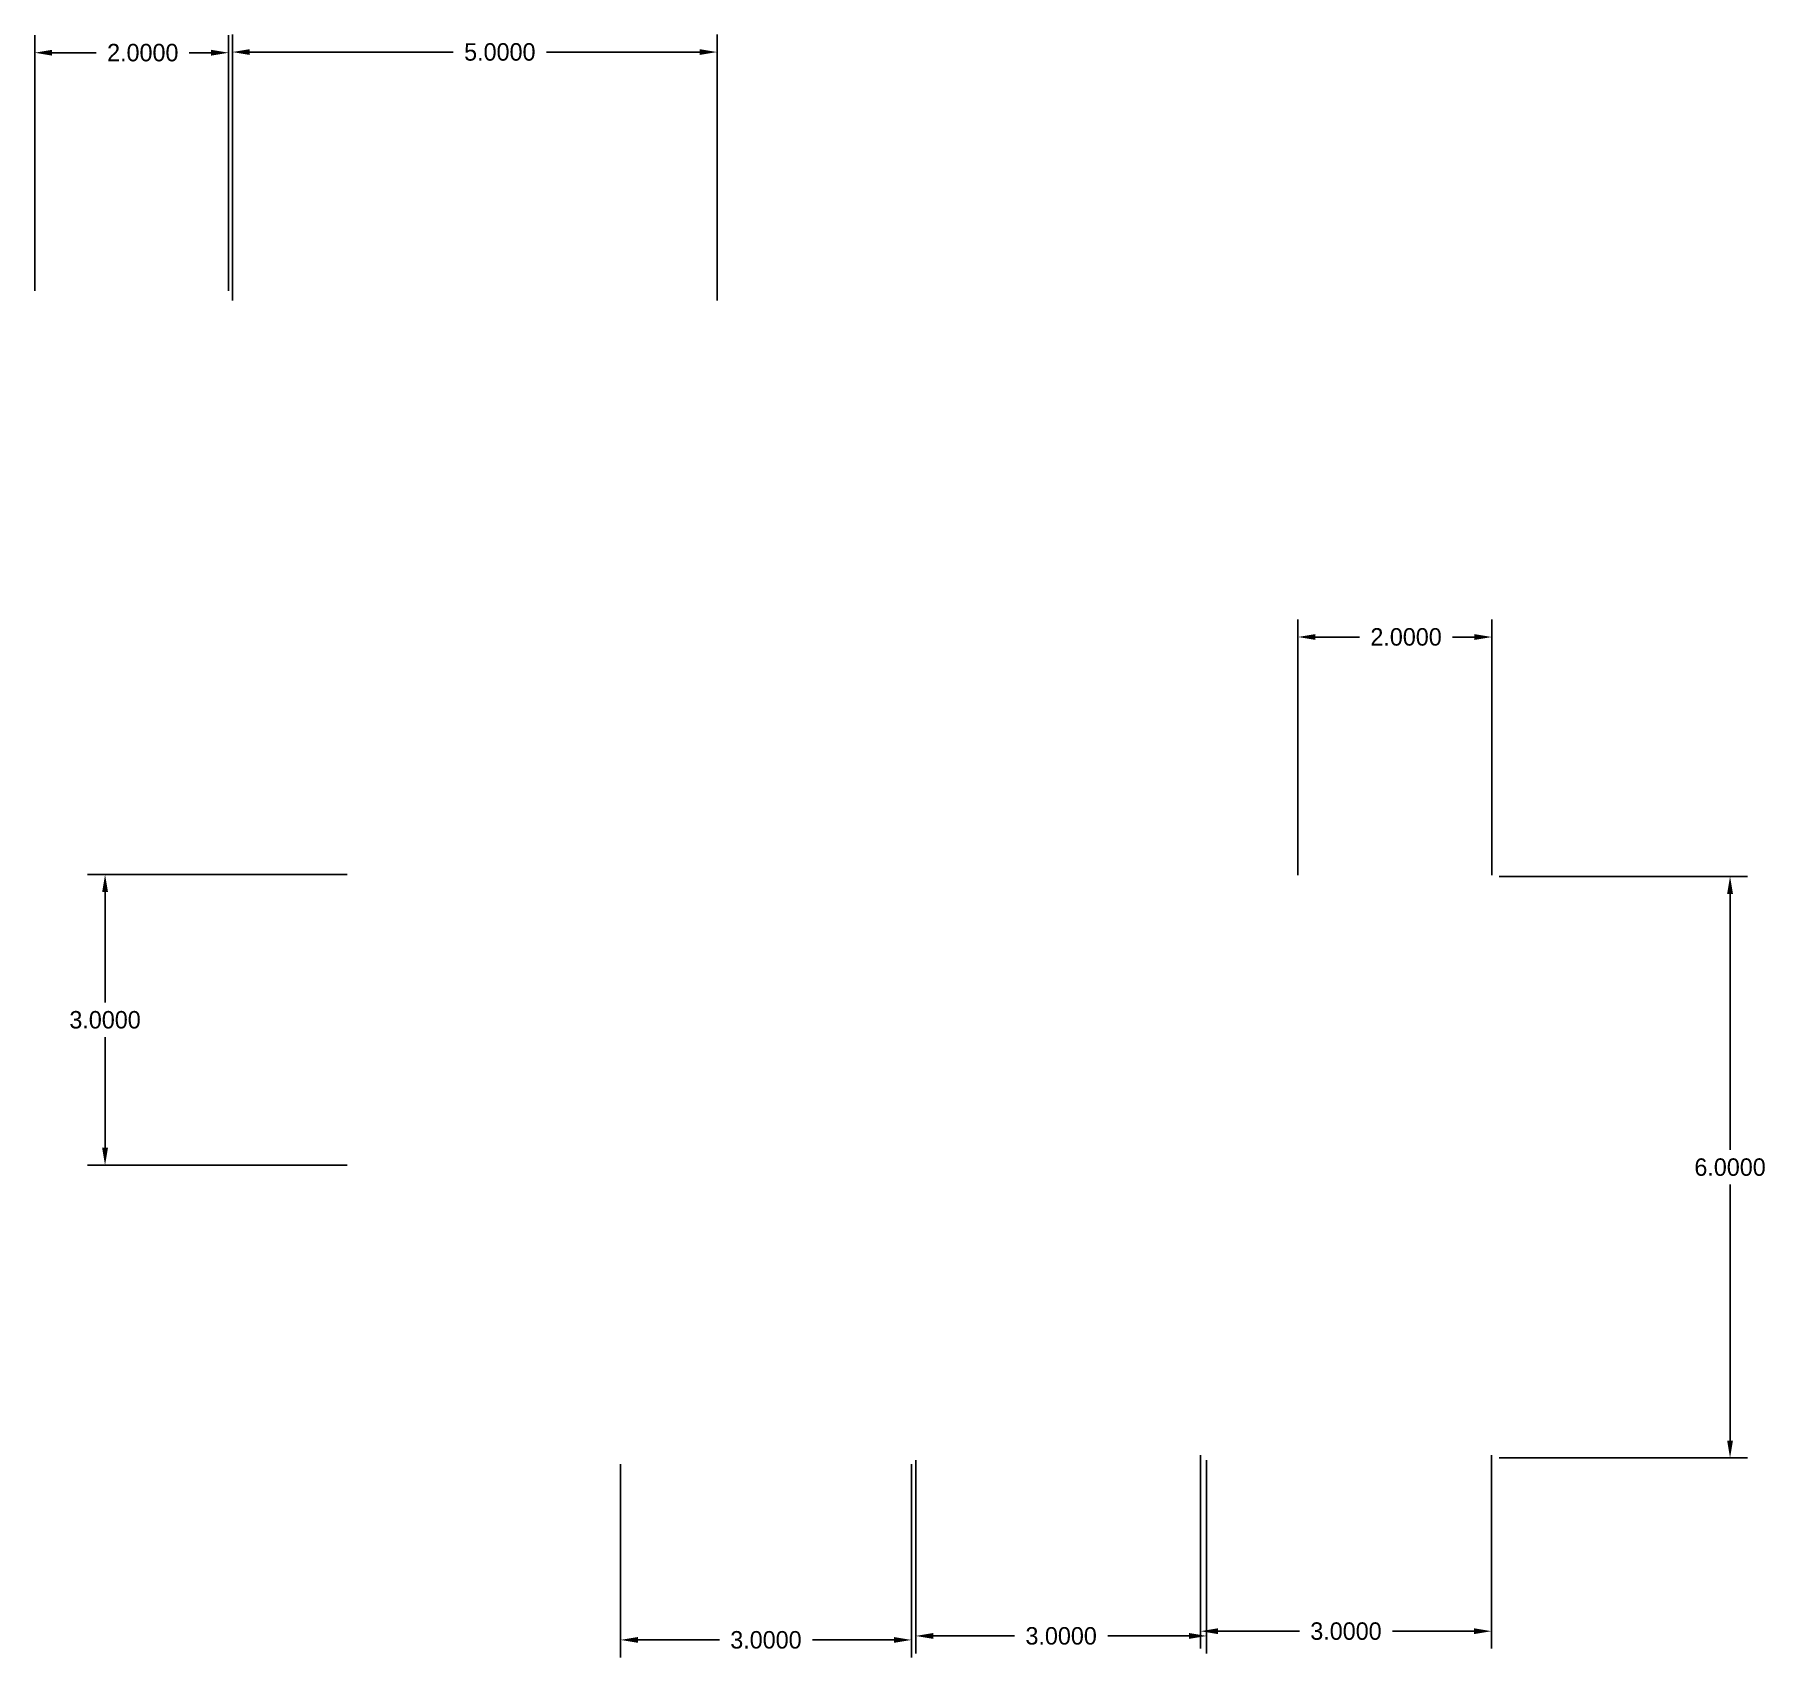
# Model space of a CAD drawing. Header units: inches. Extents: x -3.5 to 14.3, y -1.6 to 15.2.
import ezdxf

# ---------------------------------------------------------------- set-up
doc = ezdxf.new("R2010")
doc.units = ezdxf.units.IN
doc.header["$MEASUREMENT"] = 0
doc.layers.get('0').update_dxf_attribs({"true_color": 0xe7f0ff})
doc.dimstyles.get("Standard").update_dxf_attribs({"dimtxt": 0.18, "dimasz": 0.18, "dimexe": 0.18, "dimexo": 0.0625, "dimgap": 0.09, "dimtad": 0, "dimtih": 1, "dimtoh": 1, "dimdec": 4, "dimzin": 0, "dimdsep": 46, "dimtxsty": 'Standard', "dimcen": 0.09, "dimadec": 0, "dimazin": 0, "dimtfac": 1, "dimtdec": 4, "dimtofl": 0, "dimtmove": 0, "dimatfit": 3, "dimfxl": 1, "dimtolj": 1, "dimtzin": 0, "dimarcsym": 0})

# ---------------------------------------------------------------- blocks, each defined once
blk = doc.blocks.new('*D2')
at = {"color": 0, "lineweight": -2}
for p, q in [((-3.548, 12.534), (-3.548, 15.172)), ((-1.548, 12.534), (-1.548, 15.172)), ((-3.368, 14.992), (-2.913, 14.992)), ((-1.728, 14.992), (-1.953, 14.992))]:
    blk.add_line(p, q, dxfattribs=at)
at = {"color": 0}
for points in [[(-3.368, 15.022), (-3.368, 14.962), (-3.548, 14.992)], [(-1.728, 15.022), (-1.728, 14.962), (-1.548, 14.992)]]:
    blk.add_solid(points, dxfattribs=at)
at = {"layer": 'Defpoints', "color": 0}
for p in [(-1.548, 14.992), (-3.548, 12.472, 6), (-1.548, 12.472, 6)]:
    blk.add_point(p, dxfattribs=at)
at = {"color": 0, "insert": (-2.433, 14.992), "char_height": 0.18, "attachment_point": 5}
blk.add_mtext('\\A1;2.0000', dxfattribs=at)
blk = doc.blocks.new('*D3')
at = {"color": 0, "lineweight": -2}
for p, q in [((-1.509, 12.437), (-1.509, 15.179)), ((3.491, 12.437), (3.491, 15.179)), ((-1.329, 14.999), (0.77, 14.999)), ((3.311, 14.999), (1.73, 14.999))]:
    blk.add_line(p, q, dxfattribs=at)
at = {"color": 0}
for points in [[(-1.329, 15.029), (-1.329, 14.969), (-1.509, 14.999)], [(3.311, 15.029), (3.311, 14.969), (3.491, 14.999)]]:
    blk.add_solid(points, dxfattribs=at)
at = {"layer": 'Defpoints', "color": 0}
for p in [(3.491, 14.999), (-1.509, 12.375, 6), (3.491, 12.375, 6)]:
    blk.add_point(p, dxfattribs=at)
at = {"color": 0, "insert": (1.25, 14.999), "char_height": 0.18, "attachment_point": 5}
blk.add_mtext('\\A1;5.0000', dxfattribs=at)
blk = doc.blocks.new('*D6')
at = {"color": 0, "lineweight": -2}
for p, q in [((9.483, 6.507), (9.483, 9.144)), ((11.483, 6.507), (11.483, 9.144)), ((9.663, 8.964), (10.118, 8.964)), ((11.303, 8.964), (11.078, 8.964))]:
    blk.add_line(p, q, dxfattribs=at)
at = {"color": 0}
for points in [[(9.663, 8.994), (9.663, 8.934), (9.483, 8.964)], [(11.303, 8.994), (11.303, 8.934), (11.483, 8.964)]]:
    blk.add_solid(points, dxfattribs=at)
at = {"layer": 'Defpoints', "color": 0}
for p in [(11.483, 8.964), (9.483, 6.444, 6), (11.483, 6.444, 6)]:
    blk.add_point(p, dxfattribs=at)
at = {"color": 0, "insert": (10.598, 8.964), "char_height": 0.18, "attachment_point": 5}
blk.add_mtext('\\A1;2.0000', dxfattribs=at)
blk = doc.blocks.new('*D7')
at = {"color": 0, "lineweight": -2}
for p, q in [((2.495, 0.432), (2.495, -1.563)), ((5.495, 0.432), (5.495, -1.563)), ((2.675, -1.383), (3.515, -1.383)), ((5.315, -1.383), (4.475, -1.383))]:
    blk.add_line(p, q, dxfattribs=at)
at = {"color": 0}
for points in [[(2.675, -1.353), (2.675, -1.413), (2.495, -1.383)], [(5.315, -1.353), (5.315, -1.413), (5.495, -1.383)]]:
    blk.add_solid(points, dxfattribs=at)
at = {"layer": 'Defpoints', "color": 0}
for p in [(2.495, 0.494), (5.495, 0.494), (5.495, -1.383)]:
    blk.add_point(p, dxfattribs=at)
at = {"color": 0, "insert": (3.995, -1.383), "char_height": 0.18, "attachment_point": 5}
blk.add_mtext('\\A1;3.0000', dxfattribs=at)
blk = doc.blocks.new('*D10')
at = {"color": 0, "lineweight": -2}
for p, q in [((5.54, 0.472), (5.54, -1.522)), ((8.54, 0.472), (8.54, -1.522)), ((5.72, -1.342), (6.56, -1.342)), ((8.36, -1.342), (7.52, -1.342))]:
    blk.add_line(p, q, dxfattribs=at)
at = {"color": 0}
for points in [[(5.72, -1.312), (5.72, -1.372), (5.54, -1.342)], [(8.36, -1.312), (8.36, -1.372), (8.54, -1.342)]]:
    blk.add_solid(points, dxfattribs=at)
at = {"layer": 'Defpoints', "color": 0}
for p in [(5.54, 0.535), (8.54, 0.535), (8.54, -1.342)]:
    blk.add_point(p, dxfattribs=at)
at = {"color": 0, "insert": (7.04, -1.342), "char_height": 0.18, "attachment_point": 5}
blk.add_mtext('\\A1;3.0000', dxfattribs=at)
blk = doc.blocks.new('*D13')
at = {"color": 0, "lineweight": -2}
for p, q in [((8.478, 0.522), (8.478, -1.473)), ((11.478, 0.522), (11.478, -1.473)), ((8.658, -1.293), (9.498, -1.293)), ((11.298, -1.293), (10.458, -1.293))]:
    blk.add_line(p, q, dxfattribs=at)
at = {"color": 0}
for points in [[(8.658, -1.263), (8.658, -1.323), (8.478, -1.293)], [(11.298, -1.263), (11.298, -1.323), (11.478, -1.293)]]:
    blk.add_solid(points, dxfattribs=at)
at = {"layer": 'Defpoints', "color": 0}
for p in [(8.478, 0.584), (11.478, 0.584), (11.478, -1.293)]:
    blk.add_point(p, dxfattribs=at)
at = {"color": 0, "insert": (9.978, -1.293), "char_height": 0.18, "attachment_point": 5}
blk.add_mtext('\\A1;3.0000', dxfattribs=at)
blk = doc.blocks.new('*D14')
at = {"color": 0, "lineweight": -2}
for p, q in [((-0.324, 6.514), (-3.002, 6.514)), ((-2.822, 6.334), (-2.822, 5.194)), ((-2.822, 3.694), (-2.822, 4.834)), ((-0.324, 3.514), (-3.002, 3.514))]:
    blk.add_line(p, q, dxfattribs=at)
at = {"color": 0}
for points in [[(-2.852, 6.334), (-2.792, 6.334), (-2.822, 6.514)], [(-2.852, 3.694), (-2.792, 3.694), (-2.822, 3.514)]]:
    blk.add_solid(points, dxfattribs=at)
at = {"layer": 'Defpoints', "color": 0}
for p in [(-2.822, 6.514), (-0.262, 6.514, 3), (-0.262, 3.514, 3)]:
    blk.add_point(p, dxfattribs=at)
at = {"color": 0, "insert": (-2.822, 5.014), "char_height": 0.18, "attachment_point": 5}
blk.add_mtext('\\A1;3.0000', dxfattribs=at)
blk = doc.blocks.new('*D17')
at = {"color": 0, "lineweight": -2}
for p, q in [((11.557, 6.494), (14.12, 6.494)), ((13.94, 6.314), (13.94, 3.674)), ((13.94, 0.674), (13.94, 3.314)), ((11.557, 0.494), (14.12, 0.494))]:
    blk.add_line(p, q, dxfattribs=at)
at = {"color": 0}
for points in [[(13.91, 6.314), (13.97, 6.314), (13.94, 6.494)], [(13.91, 0.674), (13.97, 0.674), (13.94, 0.494)]]:
    blk.add_solid(points, dxfattribs=at)
at = {"layer": 'Defpoints', "color": 0}
for p in [(11.495, 6.494), (11.495, 0.494), (13.94, 0.494)]:
    blk.add_point(p, dxfattribs=at)
at = {"color": 0, "insert": (13.94, 3.494), "char_height": 0.18, "attachment_point": 5}
blk.add_mtext('\\A1;6.0000', dxfattribs=at)

msp = doc.modelspace()

# ---------------------------------------------------------------- dimensions: what is measured, and where the dimension line sits
for base, p1, p2, picture, middle in [((-1.54847, 14.99186), (-3.54847, 12.47188, 6), (-1.54847, 12.47188, 6), '*D2', (-2.43347, 14.99186)), ((3.49052, 14.99876), (-1.50948, 12.37486, 6), (3.49052, 12.37486, 6), '*D3', (1.25014, 14.99876)), ((11.48321, 8.96446, 6), (9.48321, 6.44447, 12), (11.48321, 6.44447, 12), '*D6', (10.59822, 8.96446, 6))]:
    dim = msp.add_linear_dim(base=base, p1=p1, p2=p2, angle=0, dimstyle='Standard')
    dim.commit()
    dim.dimension.update_dxf_attribs({"geometry": picture, "text_midpoint": middle, "dimtype": 161})
for p1, p2, distance, picture, middle in [((-0.26185, 3.51395, 3), (-0.26185, 6.51395, 3), 2.56035, '*D14', (-2.82221, 5.01395)), ((11.49457, 6.494), (11.49457, 0.494), 2.445, '*D17', (13.93958, 3.494)), ((8.47781, 0.58409), (11.47781, 0.58409), -1.87699, '*D13', (9.97781, -1.2929)), ((2.49457, 0.494), (5.49457, 0.494), -1.87699, '*D7', (3.99457, -1.38299)), ((5.54039, 0.53486), (8.54039, 0.53486), -1.87699, '*D10', (7.04039, -1.34213))]:
    dim = msp.add_aligned_dim(p1=p1, p2=p2, distance=distance, dimstyle='Standard')
    dim.commit()
    dim.dimension.update_dxf_attribs({"geometry": picture, "text_midpoint": middle})

doc.saveas('drawing.dxf')
